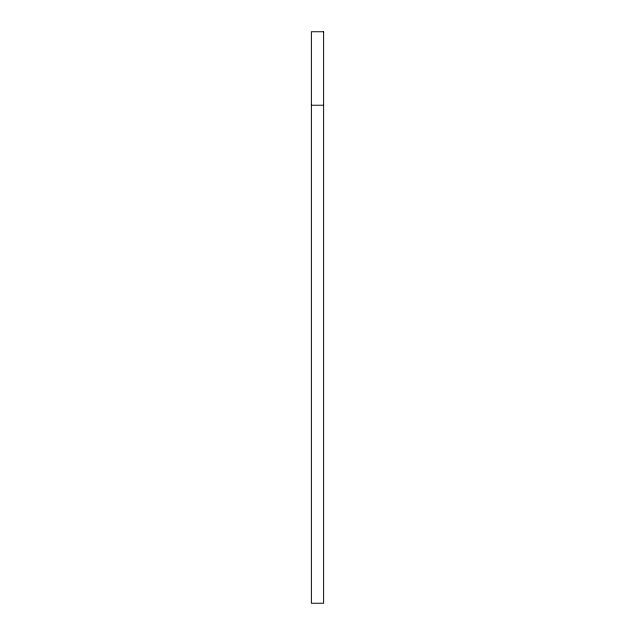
<?xml version="1.0" encoding="UTF-8"?>
<svg xmlns="http://www.w3.org/2000/svg" width="635" height="635" viewBox="0 0 635 635"><rect width="100%" height="100%" fill="white"/><g stroke="black" fill="none" stroke-linecap="round" stroke-linejoin="round"><path stroke-width="0.95" d="M311.372 105.235L323.628 105.235M323.628 31.75L311.372 31.75L311.372 603.25L323.628 603.25L323.628 31.75"/></g></svg>
